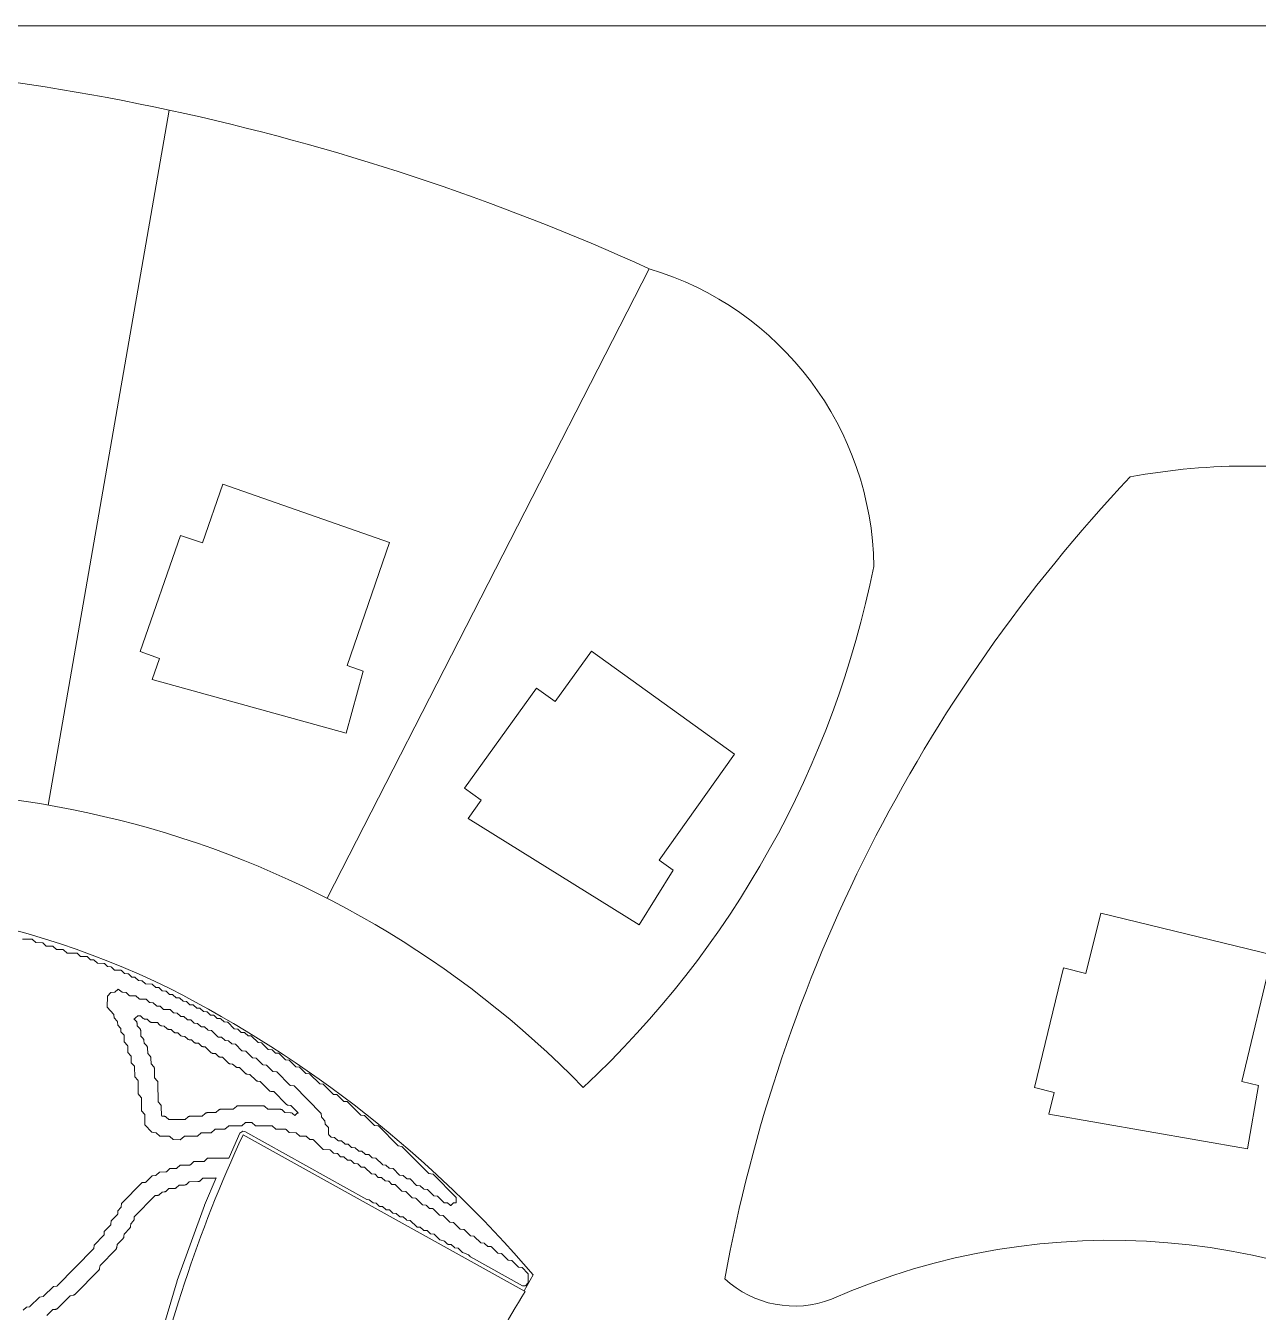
# Model space of a CAD drawing. Header units: inches. Extents: x 36 to 190, y -75 to 56.
# Drawn here: x 43.89 to 53.45, y -0.09 to 9.9 of the extents above; entities that cross this region are included whole.
import ezdxf

# ---------------------------------------------------------------- set-up
doc = ezdxf.new("R2010")
doc.units = ezdxf.units.IN
doc.layers.add('01_ORIGINAL_CAD', color=7, linetype='CONTINUOUS', lineweight=20)
doc.layers.add('02_APPROVED_PDF_OUTLINES', color=7, linetype='CONTINUOUS', lineweight=15)

# ---------------------------------------------------------------- blocks, each defined once
blk = doc.blocks.new('04_NAUTILUS')
at = {"layer": '01_ORIGINAL_CAD'}
blk.add_line((36.2477, 55.9005), (71.4416, 55.9005), dxfattribs=at)
for points in [[(44.9996, 55.2455), (44.0596, 49.8505)], [(48.7261, 54.0134), (46.2247, 49.1263)]]:
    blk.add_lwpolyline(points, dxfattribs=at)
for points in [[(46.3813, 50.9329), (46.7085, 51.8894), (45.4154, 52.3404), (45.2565, 51.885), (45.0875, 51.9439), (44.7728, 51.0414), (44.9232, 50.989), (44.8656, 50.8238), (46.3737, 50.4089), (46.5059, 50.8894)], [(48.8038, 49.4216), (49.3887, 50.2461), (48.2765, 51.0453), (47.9951, 50.6536), (47.8497, 50.758), (47.292, 49.9818), (47.4214, 49.8888), (47.3193, 49.7468), (48.648, 48.9213), (48.9109, 49.3446)], [(53.3269, 47.7036), (53.561, 48.687), (52.2306, 49.0121), (52.1161, 48.5435), (51.9423, 48.586), (51.7154, 47.6575), (51.8701, 47.6197), (51.8286, 47.4498), (53.3696, 47.1813), (53.4551, 47.6723)]]:
    blk.add_lwpolyline(points, close=True, dxfattribs=at)
for points in [[(44.2832, 37.0838, 0.090917), (40.9305, 45.9685, -0.652582), (40.9305, 49.0108, -0.158741), (45.0035, 48.4251, -0.098355), (47.824, 46.2028), (47.7547, 46.078)], [(47.0869, 44.6297, -0.062406), (47.763, 46.0735), (45.5722, 47.2899, 0.058367), (44.8008, 44.9442, 0.058367)], [(50.1404, 46.0145, -0.546754), (57.6505, 41.0455, 0.171391), (58.1845, 40.3509, 0.171391)]]:
    blk.add_lwpolyline(points, format="xyb", dxfattribs=at)
for centre, radius, start, end in [((41.1392, 37.3172), 18.3391, 65.56223, 90.13436), ((48.0257, 51.6725), 2.4435, 0.71674, 73.34183), ((53.3727, 47.5347), 4.9478, 78.60042, 100.64987), ((61.4362, 43.9511), 12.3264, 136.74777, 169.61544), ((43.0343, 53.1962), 7.5832, 313.08154, 348.64374), ((42.751, 42.3398), 7.6238, 44.22889, 105.60472), ((49.8525, 46.7549), 0.7944, 227.09806, 291.24648)]:
    blk.add_arc(centre, radius, start, end, dxfattribs=at)
at = {"layer": '02_APPROVED_PDF_OUTLINES'}
for points in [[(43.8607, 48.8083), (43.9347, 48.808), (43.9353, 48.808), (43.9359, 48.8079), (43.9364, 48.8078), (43.9369, 48.8076), (43.9375, 48.8074), (43.938, 48.8071), (43.9384, 48.8068), (43.9388, 48.8064), (43.9642, 48.7823), (44.0145, 48.7813), (44.0151, 48.7812), (44.0156, 48.7811), (44.0162, 48.781), (44.0167, 48.7808), (44.0172, 48.7806), (44.0177, 48.7803), (44.0181, 48.78), (44.0185, 48.7796), (44.0439, 48.7556), (44.0942, 48.7545), (44.0948, 48.7544), (44.0953, 48.7544), (44.0958, 48.7542), (44.0964, 48.754), (44.0969, 48.7538), (44.0973, 48.7535), (44.0978, 48.7532), (44.0982, 48.7528), (44.1236, 48.7288), (44.1739, 48.7277), (44.1745, 48.7277), (44.1751, 48.7276), (44.1757, 48.7274), (44.1762, 48.7272), (44.1768, 48.7269), (44.1773, 48.7266), (44.1778, 48.7262), (44.206, 48.7012), (44.28, 48.7009), (44.2806, 48.7009), (44.2811, 48.7008), (44.2817, 48.7007), (44.2822, 48.7005), (44.2827, 48.7003), (44.2832, 48.7), (44.2837, 48.6997), (44.2841, 48.6993), (44.3095, 48.6752), (44.3598, 48.6742), (44.3604, 48.6741), (44.3609, 48.674), (44.3615, 48.6739), (44.362, 48.6737), (44.3625, 48.6734), (44.363, 48.6731), (44.3635, 48.6728), (44.3639, 48.6724), (44.3868, 48.6497), (44.4134, 48.6473), (44.4139, 48.6473), (44.4145, 48.6471), (44.415, 48.6469), (44.4155, 48.6467), (44.416, 48.6464), (44.4165, 48.6461), (44.4169, 48.6457), (44.4423, 48.6216), (44.4926, 48.6206), (44.4932, 48.6205), (44.4938, 48.6204), (44.4943, 48.6203), (44.4948, 48.6201), (44.4954, 48.6199), (44.4959, 48.6196), (44.4963, 48.6192), (44.4967, 48.6188), (44.5197, 48.5961), (44.5462, 48.5938), (44.5467, 48.5937), (44.5473, 48.5935), (44.5478, 48.5934), (44.5484, 48.5931), (44.5489, 48.5928), (44.5493, 48.5925), (44.5498, 48.5921), (44.5752, 48.5681), (44.6255, 48.567), (44.626, 48.567), (44.6266, 48.5669), (44.6271, 48.5667), (44.6277, 48.5665), (44.6282, 48.5663), (44.6287, 48.566), (44.6291, 48.5656), (44.6296, 48.5653), (44.6525, 48.5425), (44.679, 48.5402), (44.6796, 48.5401), (44.6801, 48.54), (44.6807, 48.5398), (44.6812, 48.5395), (44.6817, 48.5393), (44.6822, 48.5389), (44.6826, 48.5386), (44.708, 48.5144), (44.7319, 48.5134), (44.7325, 48.5133), (44.7331, 48.5132), (44.7337, 48.513), (44.7342, 48.5128), (44.7348, 48.5125), (44.7353, 48.5122), (44.7357, 48.5118), (44.7612, 48.4876), (44.785, 48.4866), (44.7856, 48.4865), (44.7862, 48.4864), (44.7868, 48.4862), (44.7874, 48.486), (44.7879, 48.4857), (44.7884, 48.4854), (44.7889, 48.485), (44.8143, 48.4609), (44.8646, 48.4598), (44.8651, 48.4598), (44.8657, 48.4597), (44.8662, 48.4596), (44.8667, 48.4594), (44.8672, 48.4591), (44.8677, 48.4589), (44.8681, 48.4585), (44.8686, 48.4582), (44.894, 48.4341), (44.9178, 48.433), (44.9184, 48.433), (44.9189, 48.4329), (44.9195, 48.4327), (44.92, 48.4325), (44.9205, 48.4323), (44.9209, 48.432), (44.9214, 48.4317), (44.9218, 48.4313), (44.9447, 48.4085), (44.9712, 48.4062), (44.9718, 48.4061), (44.9724, 48.406), (44.9729, 48.4058), (44.9734, 48.4056), (44.9739, 48.4053), (44.9744, 48.405), (44.9748, 48.4046), (45.0003, 48.3805), (45.0241, 48.3794), (45.0247, 48.3794), (45.0253, 48.3792), (45.0259, 48.3791), (45.0265, 48.3788), (45.027, 48.3785), (45.0275, 48.3782), (45.028, 48.3778), (45.0534, 48.3537), (45.0773, 48.3526), (45.0779, 48.3526), (45.0785, 48.3524), (45.079, 48.3523), (45.0796, 48.352), (45.0802, 48.3517), (45.0807, 48.3514), (45.0811, 48.351), (45.1066, 48.3269), (45.1304, 48.3258), (45.131, 48.3258), (45.1316, 48.3256), (45.1322, 48.3255), (45.1328, 48.3252), (45.1333, 48.3249), (45.1338, 48.3246), (45.1343, 48.3242), (45.1597, 48.3001), (45.1835, 48.299), (45.1841, 48.299), (45.1847, 48.2988), (45.1853, 48.2987), (45.1859, 48.2984), (45.1864, 48.2981), (45.1869, 48.2978), (45.1874, 48.2974), (45.2128, 48.2733), (45.2367, 48.2722), (45.2373, 48.2722), (45.2379, 48.272), (45.2385, 48.2719), (45.239, 48.2716), (45.2396, 48.2713), (45.2401, 48.271), (45.2405, 48.2706), (45.266, 48.2465), (45.2898, 48.2454), (45.2904, 48.2454), (45.291, 48.2452), (45.2916, 48.2451), (45.2922, 48.2448), (45.2927, 48.2445), (45.2932, 48.2442), (45.2937, 48.2438), (45.3191, 48.2197), (45.343, 48.2186), (45.3436, 48.2186), (45.3442, 48.2184), (45.3447, 48.2183), (45.3453, 48.218), (45.3458, 48.2177), (45.3464, 48.2174), (45.3468, 48.217), (45.3723, 48.1929), (45.3961, 48.1918), (45.3967, 48.1918), (45.3973, 48.1916), (45.3979, 48.1915), (45.3985, 48.1912), (45.399, 48.1909), (45.3995, 48.1906), (45.4, 48.1902), (45.4254, 48.1661), (45.4492, 48.165), (45.4498, 48.165), (45.4503, 48.1649), (45.4509, 48.1647), (45.4514, 48.1645), (45.4519, 48.1643), (45.4524, 48.164), (45.4528, 48.1636), (45.4532, 48.1633), (45.5027, 48.1137), (45.5292, 48.1114), (45.5298, 48.1113), (45.5304, 48.1112), (45.5309, 48.111), (45.5314, 48.1107), (45.5319, 48.1105), (45.5324, 48.1101), (45.5328, 48.1098), (45.5583, 48.0856), (45.5821, 48.0846), (45.5827, 48.0845), (45.5833, 48.0844), (45.5839, 48.0842), (45.5845, 48.084), (45.585, 48.0837), (45.5855, 48.0834), (45.586, 48.083), (45.6114, 48.0588), (45.6352, 48.0578), (45.6358, 48.0577), (45.6363, 48.0576), (45.6369, 48.0575), (45.6374, 48.0573), (45.6379, 48.057), (45.6384, 48.0567), (45.6388, 48.0564), (45.6392, 48.056), (45.6888, 48.0065), (45.7152, 48.0042), (45.7158, 48.0041), (45.7164, 48.0039), (45.717, 48.0037), (45.7175, 48.0035), (45.718, 48.0032), (45.7185, 48.0028), (45.719, 48.0024), (45.7685, 47.9529), (45.795, 47.9505), (45.7956, 47.9505), (45.7961, 47.9503), (45.7967, 47.9501), (45.7972, 47.9499), (45.7977, 47.9496), (45.7981, 47.9493), (45.7986, 47.9489), (45.824, 47.9248), (45.8479, 47.9238), (45.8484, 47.9237), (45.849, 47.9236), (45.8495, 47.9234), (45.85, 47.9232), (45.8505, 47.923), (45.851, 47.9227), (45.8514, 47.9224), (45.8518, 47.922), (45.9014, 47.8725), (45.9279, 47.8701), (45.9285, 47.87), (45.929, 47.8699), (45.9296, 47.8697), (45.9301, 47.8694), (45.9307, 47.8691), (45.9311, 47.8688), (45.9316, 47.8684), (45.9811, 47.8188), (46.0076, 47.8165), (46.0082, 47.8164), (46.0088, 47.8163), (46.0093, 47.8161), (46.0099, 47.8158), (46.0104, 47.8155), (46.0109, 47.8152), (46.0113, 47.8148), (46.0608, 47.7652), (46.0873, 47.7629), (46.0879, 47.7628), (46.0885, 47.7626), (46.0891, 47.7625), (46.0896, 47.7622), (46.0901, 47.7619), (46.0906, 47.7615), (46.091, 47.7611), (46.1672, 47.6848), (46.1937, 47.6824), (46.1943, 47.6823), (46.1948, 47.6822), (46.1954, 47.682), (46.1959, 47.6818), (46.1965, 47.6815), (46.1969, 47.6811), (46.1974, 47.6807), (46.2735, 47.6043), (46.3, 47.602), (46.3006, 47.6019), (46.3011, 47.6018), (46.3017, 47.6016), (46.3022, 47.6013), (46.3027, 47.601), (46.3032, 47.6007), (46.3037, 47.6003), (46.3557, 47.5494), (46.3795, 47.5484), (46.38, 47.5483), (46.3806, 47.5482), (46.3811, 47.5481), (46.3816, 47.5479), (46.3821, 47.5476), (46.3826, 47.5473), (46.383, 47.547), (46.3834, 47.5466), (46.4862, 47.4435), (46.5127, 47.4411), (46.5132, 47.441), (46.5138, 47.4409), (46.5144, 47.4407), (46.5149, 47.4404), (46.5154, 47.4401), (46.5159, 47.4398), (46.5164, 47.4394), (46.5925, 47.363), (46.619, 47.3607), (46.6196, 47.3606), (46.6202, 47.3604), (46.6207, 47.3602), (46.6213, 47.36), (46.6218, 47.3597), (46.6223, 47.3593), (46.6227, 47.3589), (46.7765, 47.2039), (46.8054, 47.1997), (46.806, 47.1996), (46.8065, 47.1995), (46.807, 47.1993), (46.8075, 47.199), (46.808, 47.1987), (46.8084, 47.1984), (46.8088, 47.198), (47.0158, 46.9893), (47.0447, 46.9852), (47.0453, 46.9851), (47.0458, 46.9849), (47.0463, 46.9847), (47.0468, 46.9845), (47.0473, 46.9842), (47.0477, 46.9839), (47.0481, 46.9835), (47.2256, 46.8046), (47.226, 46.8041), (47.2263, 46.8036), (47.2266, 46.8031), (47.2268, 46.8026), (47.227, 46.8021), (47.2272, 46.8015), (47.2273, 46.8009), (47.2273, 46.8003), (47.2274, 46.7678), (47.2273, 46.7672), (47.2272, 46.7666), (47.2271, 46.7661), (47.2269, 46.7655), (47.2266, 46.7649), (47.2263, 46.7644), (47.226, 46.764), (47.2255, 46.7635), (47.2251, 46.7631), (47.2246, 46.7628), (47.2241, 46.7625), (47.2235, 46.7622), (47.223, 46.762), (47.2224, 46.7619), (47.2218, 46.7618), (47.2066, 46.7608), (47.1874, 46.7429), (47.187, 46.7425), (47.1865, 46.7422), (47.1859, 46.7419), (47.1854, 46.7417), (47.1848, 46.7415), (47.1842, 46.7414), (47.1836, 46.7413), (47.183, 46.7413), (47.1824, 46.7414), (47.1818, 46.7415), (47.1813, 46.7416), (47.1807, 46.7419), (47.1802, 46.7422), (47.1797, 46.7425), (47.1792, 46.7429), (47.1601, 46.7607), (47.1362, 46.7618), (47.1356, 46.7618), (47.1351, 46.7619), (47.1346, 46.7621), (47.134, 46.7623), (47.1335, 46.7625), (47.1331, 46.7628), (47.1326, 46.7631), (47.1322, 46.7635), (47.0827, 46.8131), (47.0562, 46.8154), (47.0556, 46.8155), (47.055, 46.8156), (47.0545, 46.8158), (47.0539, 46.8161), (47.0534, 46.8164), (47.0529, 46.8167), (47.0525, 46.8171), (47.003, 46.8667), (46.9765, 46.869), (46.9759, 46.8691), (46.9753, 46.8692), (46.9748, 46.8694), (46.9743, 46.8697), (46.9738, 46.8699), (46.9733, 46.8703), (46.9729, 46.8706), (46.9474, 46.8948), (46.9236, 46.8958), (46.923, 46.8959), (46.9225, 46.896), (46.922, 46.8961), (46.9214, 46.8963), (46.9209, 46.8966), (46.9205, 46.8968), (46.92, 46.8972), (46.9196, 46.8976), (46.8701, 46.9471), (46.8436, 46.9494), (46.843, 46.9495), (46.8425, 46.9497), (46.8419, 46.9498), (46.8414, 46.9501), (46.8409, 46.9504), (46.8404, 46.9507), (46.84, 46.9511), (46.8145, 46.9752), (46.7907, 46.9762), (46.7902, 46.9763), (46.7896, 46.9764), (46.7891, 46.9765), (46.7886, 46.9767), (46.7881, 46.977), (46.7876, 46.9773), (46.7871, 46.9776), (46.7867, 46.978), (46.7372, 47.0275), (46.7107, 47.0299), (46.7101, 47.0299), (46.7096, 47.0301), (46.709, 47.0303), (46.7085, 47.0305), (46.708, 47.0308), (46.7075, 47.0311), (46.7071, 47.0315), (46.6817, 47.0556), (46.6578, 47.0566), (46.6573, 47.0567), (46.6567, 47.0568), (46.6562, 47.057), (46.6557, 47.0572), (46.6552, 47.0574), (46.6547, 47.0577), (46.6543, 47.058), (46.6539, 47.0584), (46.6043, 47.1079), (46.5778, 47.1103), (46.5773, 47.1104), (46.5767, 47.1105), (46.5762, 47.1107), (46.5756, 47.1109), (46.5751, 47.1112), (46.5747, 47.1115), (46.5742, 47.1119), (46.5488, 47.136), (46.525, 47.1371), (46.5244, 47.1371), (46.5238, 47.1372), (46.5232, 47.1374), (46.5226, 47.1377), (46.5221, 47.138), (46.5216, 47.1383), (46.5211, 47.1387), (46.4956, 47.1628), (46.4718, 47.1639), (46.4712, 47.1639), (46.4706, 47.164), (46.47, 47.1642), (46.4695, 47.1645), (46.4689, 47.1648), (46.4684, 47.1651), (46.468, 47.1655), (46.4425, 47.1896), (46.4187, 47.1907), (46.4181, 47.1907), (46.4175, 47.1908), (46.4169, 47.191), (46.4163, 47.1913), (46.4158, 47.1916), (46.4153, 47.1919), (46.4148, 47.1923), (46.3894, 47.2164), (46.3655, 47.2175), (46.3649, 47.2175), (46.3643, 47.2176), (46.3637, 47.2178), (46.3632, 47.2181), (46.3626, 47.2184), (46.3621, 47.2187), (46.3617, 47.2191), (46.3362, 47.2432), (46.3124, 47.2443), (46.3118, 47.2443), (46.3112, 47.2444), (46.3106, 47.2446), (46.31, 47.2449), (46.3095, 47.2452), (46.309, 47.2455), (46.3085, 47.2459), (46.2831, 47.27), (46.2593, 47.2711), (46.2587, 47.2711), (46.2582, 47.2712), (46.2576, 47.2714), (46.2571, 47.2716), (46.2566, 47.2718), (46.2561, 47.2721), (46.2557, 47.2725), (46.2553, 47.2728), (46.2374, 47.2908), (46.237, 47.2913), (46.2367, 47.2917), (46.2364, 47.2922), (46.2362, 47.2927), (46.236, 47.2933), (46.2358, 47.2938), (46.2357, 47.2944), (46.2357, 47.2949), (46.2345, 47.3459), (46.2106, 47.3715), (46.2102, 47.3719), (46.2099, 47.3724), (46.2096, 47.373), (46.2093, 47.3735), (46.2092, 47.3741), (46.209, 47.3747), (46.209, 47.3753), (46.2079, 47.3995), (46.1839, 47.4251), (46.1836, 47.4256), (46.1833, 47.426), (46.183, 47.4265), (46.1827, 47.427), (46.1826, 47.4276), (46.1824, 47.4281), (46.1824, 47.4287), (46.18, 47.4555), (45.9683, 47.6693), (45.9394, 47.6735), (45.9388, 47.6736), (45.9383, 47.6737), (45.9378, 47.6739), (45.9373, 47.6742), (45.9368, 47.6745), (45.9364, 47.6748), (45.936, 47.6752), (45.8333, 47.7784), (45.8068, 47.7807), (45.8062, 47.7808), (45.8056, 47.7809), (45.805, 47.7811), (45.8045, 47.7814), (45.804, 47.7817), (45.8035, 47.782), (45.8031, 47.7824), (45.7535, 47.832), (45.727, 47.8343), (45.7264, 47.8344), (45.7259, 47.8346), (45.7253, 47.8348), (45.7248, 47.835), (45.7242, 47.8353), (45.7238, 47.8357), (45.7233, 47.8361), (45.6738, 47.8856), (45.6473, 47.888), (45.6467, 47.888), (45.6461, 47.8882), (45.6456, 47.8884), (45.645, 47.8886), (45.6445, 47.8889), (45.644, 47.8893), (45.6436, 47.8897), (45.5941, 47.9392), (45.5676, 47.9416), (45.567, 47.9417), (45.5664, 47.9418), (45.5658, 47.942), (45.5653, 47.9422), (45.5648, 47.9425), (45.5643, 47.9429), (45.5639, 47.9433), (45.5143, 47.9928), (45.4878, 47.9952), (45.4873, 47.9953), (45.4867, 47.9954), (45.4862, 47.9956), (45.4856, 47.9958), (45.4851, 47.9961), (45.4847, 47.9964), (45.4842, 47.9968), (45.4588, 48.0209), (45.435, 48.022), (45.4344, 48.022), (45.4338, 48.0222), (45.4332, 48.0223), (45.4326, 48.0226), (45.4321, 48.0229), (45.4316, 48.0232), (45.4311, 48.0236), (45.4056, 48.0477), (45.3818, 48.0488), (45.3813, 48.0488), (45.3807, 48.0489), (45.3802, 48.0491), (45.3797, 48.0493), (45.3792, 48.0495), (45.3787, 48.0498), (45.3783, 48.0502), (45.3778, 48.0505), (45.3283, 48.1001), (45.3018, 48.1024), (45.3013, 48.1025), (45.3007, 48.1026), (45.3001, 48.1028), (45.2996, 48.103), (45.2991, 48.1033), (45.2987, 48.1037), (45.2982, 48.104), (45.2728, 48.1282), (45.2489, 48.1292), (45.2483, 48.1293), (45.2477, 48.1294), (45.2472, 48.1296), (45.2466, 48.1298), (45.2461, 48.1301), (45.2455, 48.1304), (45.2451, 48.1308), (45.2196, 48.155), (45.1958, 48.156), (45.1952, 48.1561), (45.1946, 48.1562), (45.194, 48.1564), (45.1934, 48.1566), (45.1929, 48.1569), (45.1924, 48.1572), (45.1919, 48.1576), (45.1665, 48.1818), (45.1427, 48.1828), (45.1421, 48.1829), (45.1415, 48.183), (45.1409, 48.1832), (45.1403, 48.1834), (45.1398, 48.1837), (45.1393, 48.184), (45.1388, 48.1844), (45.1134, 48.2086), (45.0895, 48.2096), (45.0889, 48.2097), (45.0883, 48.2098), (45.0877, 48.21), (45.0872, 48.2102), (45.0866, 48.2105), (45.0861, 48.2108), (45.0857, 48.2112), (45.0602, 48.2354), (45.0364, 48.2364), (45.0358, 48.2365), (45.0352, 48.2366), (45.0346, 48.2368), (45.034, 48.237), (45.0335, 48.2373), (45.033, 48.2376), (45.0325, 48.238), (45.0071, 48.2621), (44.9568, 48.2632), (44.9563, 48.2632), (44.9557, 48.2633), (44.9552, 48.2634), (44.9546, 48.2636), (44.9541, 48.2639), (44.9536, 48.2642), (44.9532, 48.2645), (44.9527, 48.2649), (44.9298, 48.2876), (44.9033, 48.29), (44.9027, 48.2901), (44.9022, 48.2902), (44.9016, 48.2904), (44.9011, 48.2906), (44.9006, 48.2909), (44.9001, 48.2912), (44.8997, 48.2916), (44.8742, 48.3157), (44.8504, 48.3168), (44.8498, 48.3168), (44.8492, 48.317), (44.8486, 48.3171), (44.8481, 48.3174), (44.8475, 48.3177), (44.847, 48.318), (44.8466, 48.3184), (44.8212, 48.3425), (44.7709, 48.3436), (44.7703, 48.3436), (44.7697, 48.3437), (44.7691, 48.3439), (44.7685, 48.3441), (44.768, 48.3444), (44.7675, 48.3447), (44.767, 48.3451), (44.7388, 48.3701), (44.6913, 48.3703), (44.6907, 48.3704), (44.6901, 48.3704), (44.6896, 48.3706), (44.689, 48.3708), (44.6885, 48.371), (44.688, 48.3713), (44.6875, 48.3717), (44.6871, 48.3721), (44.6642, 48.3948), (44.6376, 48.3972), (44.6371, 48.3972), (44.6366, 48.3974), (44.636, 48.3975), (44.6355, 48.3977), (44.6351, 48.398), (44.6346, 48.3983), (44.6027, 48.4219), (44.5766, 48.3986), (44.5761, 48.3982), (44.5755, 48.3979), (44.575, 48.3976), (44.5744, 48.3974), (44.5737, 48.3972), (44.5731, 48.3971), (44.5466, 48.3947), (44.5192, 48.367), (44.5173, 48.2801), (44.5686, 48.2249), (44.5689, 48.2245), (44.5693, 48.224), (44.5696, 48.2235), (44.5698, 48.2229), (44.57, 48.2223), (44.5701, 48.2217), (44.5702, 48.2211), (44.5712, 48.197), (44.5952, 48.1713), (44.5956, 48.1709), (44.5959, 48.1704), (44.5962, 48.1699), (44.5964, 48.1694), (44.5966, 48.1688), (44.5967, 48.1683), (44.5968, 48.1677), (44.5991, 48.1409), (44.6218, 48.1177), (44.6222, 48.1173), (44.6225, 48.1168), (44.6228, 48.1162), (44.6231, 48.1156), (44.6233, 48.115), (44.6234, 48.1144), (44.6234, 48.1138), (44.6245, 48.0896), (44.6485, 48.064), (44.6488, 48.0635), (44.6492, 48.0631), (44.6494, 48.0626), (44.6497, 48.0621), (44.6499, 48.0616), (44.65, 48.061), (44.6501, 48.0605), (44.6501, 48.0599), (44.6505, 48.0117), (44.6753, 47.9833), (44.6757, 47.9829), (44.676, 47.9824), (44.6763, 47.9818), (44.6765, 47.9813), (44.6767, 47.9807), (44.6768, 47.9801), (44.6768, 47.9795), (44.678, 47.9286), (44.7019, 47.903), (44.7023, 47.9025), (44.7026, 47.902), (44.7029, 47.9014), (44.7032, 47.9009), (44.7033, 47.9003), (44.7034, 47.8996), (44.7035, 47.899), (44.7047, 47.8481), (44.7286, 47.8225), (44.729, 47.822), (44.7293, 47.8215), (44.7296, 47.8209), (44.7299, 47.8203), (44.73, 47.8197), (44.7302, 47.8191), (44.7302, 47.8185), (44.7314, 47.7407), (44.7553, 47.7151), (44.7557, 47.7147), (44.756, 47.7142), (44.7563, 47.7138), (44.7565, 47.7133), (44.7567, 47.7127), (44.7568, 47.7122), (44.7569, 47.7116), (44.7569, 47.7111), (44.7574, 47.6092), (44.7823, 47.5808), (44.7826, 47.5803), (44.783, 47.5798), (44.7832, 47.5793), (44.7835, 47.5787), (44.7836, 47.5781), (44.7837, 47.5775), (44.7837, 47.5769), (44.7842, 47.475), (44.8091, 47.4466), (44.8094, 47.4461), (44.8098, 47.4456), (44.81, 47.4451), (44.8103, 47.4445), (44.8104, 47.4439), (44.8105, 47.4433), (44.8105, 47.4427), (44.811, 47.3678), (44.8652, 47.3098), (44.894, 47.3057), (44.8946, 47.3055), (44.8952, 47.3054), (44.8957, 47.3052), (44.8962, 47.3049), (44.8967, 47.3046), (44.8972, 47.3042), (44.9254, 47.2792), (44.9994, 47.279), (45, 47.2789), (45.0005, 47.2788), (45.0011, 47.2787), (45.0016, 47.2785), (45.0021, 47.2783), (45.0026, 47.278), (45.0031, 47.2777), (45.0035, 47.2773), (45.0289, 47.2533), (45.0832, 47.2522), (45.1143, 47.2777), (45.1148, 47.278), (45.1153, 47.2783), (45.1158, 47.2786), (45.1164, 47.2788), (45.1169, 47.2789), (45.1175, 47.279), (45.1181, 47.279), (45.2187, 47.2794), (45.2468, 47.3045), (45.2473, 47.3049), (45.2478, 47.3052), (45.2483, 47.3055), (45.2489, 47.3057), (45.2495, 47.3059), (45.2501, 47.306), (45.2507, 47.306), (45.3248, 47.3063), (45.3529, 47.3314), (45.3534, 47.3318), (45.3539, 47.3321), (45.3545, 47.3324), (45.355, 47.3326), (45.3556, 47.3328), (45.3563, 47.3329), (45.3569, 47.3329), (45.4309, 47.3332), (45.459, 47.3583), (45.4595, 47.3587), (45.46, 47.359), (45.4606, 47.3593), (45.4612, 47.3595), (45.4618, 47.3597), (45.4624, 47.3598), (45.463, 47.3598), (45.5636, 47.3602), (45.5917, 47.3852), (45.5922, 47.3856), (45.5927, 47.386), (45.5933, 47.3863), (45.5939, 47.3865), (45.5945, 47.3866), (45.5951, 47.3867), (45.5957, 47.3868), (45.6363, 47.3868), (45.6369, 47.3868), (45.6375, 47.3867), (45.6381, 47.3865), (45.6387, 47.3863), (45.6392, 47.386), (45.6398, 47.3857), (45.6402, 47.3853), (45.6685, 47.3603), (45.7956, 47.3601), (45.7962, 47.36), (45.7968, 47.3599), (45.7974, 47.3598), (45.798, 47.3596), (45.7986, 47.3593), (45.7991, 47.359), (45.7996, 47.3586), (45.8278, 47.3335), (45.9018, 47.3333), (45.9024, 47.3333), (45.903, 47.3332), (45.9035, 47.3331), (45.904, 47.3329), (45.9046, 47.3327), (45.905, 47.3324), (45.9055, 47.332), (45.9059, 47.3317), (45.9313, 47.3076), (45.9816, 47.3065), (45.9822, 47.3065), (45.9828, 47.3064), (45.9834, 47.3062), (45.984, 47.306), (45.9845, 47.3057), (45.985, 47.3054), (45.9855, 47.305), (46.0137, 47.28), (46.0612, 47.2798), (46.0618, 47.2797), (46.0623, 47.2796), (46.0629, 47.2795), (46.0634, 47.2793), (46.0639, 47.2791), (46.0644, 47.2788), (46.0649, 47.2785), (46.0653, 47.2781), (46.0908, 47.254), (46.1146, 47.2529), (46.1151, 47.2529), (46.1157, 47.2528), (46.1162, 47.2526), (46.1167, 47.2524), (46.1172, 47.2522), (46.1177, 47.2519), (46.1182, 47.2516), (46.1186, 47.2512), (46.1946, 47.1749), (46.2475, 47.1725), (46.2481, 47.1725), (46.2487, 47.1723), (46.2493, 47.1721), (46.2499, 47.1719), (46.2504, 47.1716), (46.2509, 47.1712), (46.2514, 47.1708), (46.2743, 47.1481), (46.3009, 47.1457), (46.3014, 47.1456), (46.302, 47.1455), (46.3025, 47.1453), (46.3031, 47.1451), (46.3036, 47.1448), (46.304, 47.1445), (46.3045, 47.1441), (46.3299, 47.12), (46.3537, 47.1189), (46.3543, 47.1189), (46.3549, 47.1188), (46.3555, 47.1186), (46.3561, 47.1183), (46.3566, 47.118), (46.3571, 47.1177), (46.3576, 47.1173), (46.383, 47.0932), (46.4069, 47.0921), (46.4075, 47.0921), (46.4081, 47.092), (46.4087, 47.0918), (46.4092, 47.0915), (46.4098, 47.0912), (46.4103, 47.0909), (46.4107, 47.0905), (46.4362, 47.0664), (46.46, 47.0653), (46.4606, 47.0653), (46.4612, 47.0652), (46.4618, 47.065), (46.4624, 47.0647), (46.4629, 47.0644), (46.4634, 47.0641), (46.4639, 47.0637), (46.4893, 47.0396), (46.5132, 47.0385), (46.5138, 47.0385), (46.5144, 47.0383), (46.515, 47.0382), (46.5156, 47.0379), (46.5161, 47.0376), (46.5166, 47.0372), (46.5171, 47.0368), (46.5691, 46.9859), (46.5929, 46.9849), (46.5935, 46.9848), (46.5941, 46.9847), (46.5947, 46.9845), (46.5952, 46.9843), (46.5958, 46.984), (46.5963, 46.9837), (46.5968, 46.9833), (46.6222, 46.9591), (46.646, 46.9581), (46.6466, 46.958), (46.6472, 46.9579), (46.6478, 46.9577), (46.6484, 46.9575), (46.6489, 46.9572), (46.6494, 46.9569), (46.6499, 46.9565), (46.6753, 46.9323), (46.6992, 46.9313), (46.6998, 46.9312), (46.7004, 46.9311), (46.701, 46.9309), (46.7015, 46.9307), (46.7021, 46.9304), (46.7026, 46.9301), (46.703, 46.9297), (46.7285, 46.9055), (46.7523, 46.9045), (46.7529, 46.9045), (46.7534, 46.9044), (46.7539, 46.9042), (46.7545, 46.904), (46.755, 46.9038), (46.7554, 46.9035), (46.7559, 46.9031), (46.7563, 46.9028), (46.8058, 46.8532), (46.8323, 46.8509), (46.8329, 46.8508), (46.8335, 46.8506), (46.834, 46.8504), (46.8346, 46.8502), (46.8351, 46.8499), (46.8356, 46.8495), (46.836, 46.8491), (46.8855, 46.7996), (46.912, 46.7972), (46.9126, 46.7972), (46.9132, 46.797), (46.9138, 46.7968), (46.9143, 46.7966), (46.9148, 46.7963), (46.9153, 46.7959), (46.9158, 46.7955), (46.9653, 46.746), (46.9918, 46.7436), (46.9923, 46.7436), (46.9929, 46.7434), (46.9934, 46.7432), (46.994, 46.743), (46.9945, 46.7427), (46.9949, 46.7424), (46.9954, 46.742), (47.0208, 46.7179), (47.0446, 46.7168), (47.0452, 46.7168), (47.0458, 46.7167), (47.0463, 46.7165), (47.0468, 46.7163), (47.0473, 46.7161), (47.0478, 46.7158), (47.0482, 46.7155), (47.0486, 46.7151), (47.0982, 46.6656), (47.1247, 46.6632), (47.1252, 46.6631), (47.1258, 46.663), (47.1264, 46.6628), (47.1269, 46.6625), (47.1274, 46.6622), (47.1279, 46.6619), (47.1284, 46.6615), (47.1779, 46.6119), (47.2044, 46.6096), (47.205, 46.6095), (47.2056, 46.6094), (47.2061, 46.6092), (47.2067, 46.6089), (47.2072, 46.6086), (47.2077, 46.6083), (47.2081, 46.6079), (47.2576, 46.5583), (47.2841, 46.556), (47.2847, 46.5559), (47.2853, 46.5557), (47.2859, 46.5555), (47.2864, 46.5553), (47.2869, 46.555), (47.2874, 46.5546), (47.2878, 46.5542), (47.3374, 46.5047), (47.3639, 46.5023), (47.3644, 46.5023), (47.365, 46.5021), (47.3656, 46.5019), (47.3661, 46.5017), (47.3666, 46.5014), (47.3671, 46.501), (47.3676, 46.5006), (47.4171, 46.4511), (47.4436, 46.4487), (47.4442, 46.4486), (47.4447, 46.4485), (47.4453, 46.4483), (47.4458, 46.4481), (47.4463, 46.4478), (47.4468, 46.4475), (47.4472, 46.4471), (47.4726, 46.423), (47.4965, 46.4219), (47.497, 46.4219), (47.4976, 46.4218), (47.4981, 46.4216), (47.4986, 46.4214), (47.4991, 46.4212), (47.4996, 46.4209), (47.5, 46.4206), (47.5004, 46.4202), (47.55, 46.3707), (47.5765, 46.3683), (47.5771, 46.3682), (47.5776, 46.3681), (47.5782, 46.3679), (47.5787, 46.3676), (47.5793, 46.3673), (47.5797, 46.367), (47.5802, 46.3666), (47.6297, 46.317), (47.6562, 46.3147), (47.6568, 46.3146), (47.6574, 46.3145), (47.6579, 46.3143), (47.6585, 46.314), (47.659, 46.3137), (47.6595, 46.3134), (47.6599, 46.313), (47.7094, 46.2634), (47.7359, 46.2611), (47.7365, 46.261), (47.7371, 46.2608), (47.7377, 46.2606), (47.7382, 46.2604), (47.7387, 46.2601), (47.7392, 46.2597), (47.7397, 46.2593), (47.7841, 46.2145), (47.7845, 46.2141), (47.7849, 46.2136), (47.7852, 46.2131), (47.7854, 46.2126), (47.7856, 46.212), (47.7857, 46.2114), (47.7858, 46.2109), (47.7859, 46.2103), (47.786, 46.1421), (47.786, 46.1415), (47.7859, 46.1409), (47.7857, 46.1404), (47.7855, 46.1398), (47.7853, 46.1393), (47.785, 46.1388), (47.7846, 46.1383), (47.7843, 46.1379), (47.7665, 46.1199), (47.7661, 46.1195), (47.7656, 46.1191), (47.7651, 46.1188), (47.7645, 46.1185), (47.764, 46.1183), (47.7634, 46.1182), (47.7628, 46.1181), (47.7622, 46.1181), (47.7439, 46.1181), (47.7433, 46.1181), (47.7427, 46.1182), (47.7421, 46.1183), (47.7416, 46.1185), (47.741, 46.1188), (47.3368, 46.3433), (47.3363, 46.3436), (47.3359, 46.3439), (47.3355, 46.3442), (47.3218, 46.3576), (47.2783, 46.3758), (47.2777, 46.376), (47.2772, 46.3763), (47.2768, 46.3767), (47.2763, 46.3771), (47.2427, 46.4106), (47.2162, 46.4129), (47.2157, 46.413), (47.2151, 46.4131), (47.2146, 46.4133), (47.214, 46.4136), (47.2135, 46.4138), (47.2131, 46.4142), (47.2126, 46.4145), (47.1872, 46.4387), (47.1644, 46.4397), (47.1638, 46.4398), (47.1632, 46.4399), (47.1626, 46.4401), (47.162, 46.4403), (47.1615, 46.4406), (47.161, 46.441), (47.1605, 46.4414), (47.1361, 46.4646), (47.1017, 46.474), (47.1011, 46.4742), (47.1005, 46.4745), (47.1, 46.4748), (47.0995, 46.4751), (47.099, 46.4756), (47.0567, 46.5178), (47.0302, 46.5201), (47.0296, 46.5202), (47.0291, 46.5204), (47.0285, 46.5205), (47.028, 46.5208), (47.0275, 46.5211), (47.0271, 46.5214), (47.0266, 46.5218), (47.0012, 46.5459), (46.9773, 46.5469), (46.9767, 46.547), (46.9761, 46.5471), (46.9755, 46.5473), (46.975, 46.5475), (46.9744, 46.5478), (46.9739, 46.5482), (46.9735, 46.5486), (46.948, 46.5727), (46.9242, 46.5737), (46.9236, 46.5738), (46.9231, 46.5739), (46.9226, 46.574), (46.922, 46.5742), (46.9215, 46.5745), (46.9211, 46.5748), (46.9206, 46.5751), (46.9202, 46.5755), (46.8707, 46.625), (46.8442, 46.6274), (46.8436, 46.6274), (46.8431, 46.6276), (46.8425, 46.6278), (46.842, 46.628), (46.8415, 46.6283), (46.841, 46.6286), (46.8406, 46.629), (46.8152, 46.6531), (46.7913, 46.6541), (46.7907, 46.6542), (46.7901, 46.6543), (46.7895, 46.6545), (46.789, 46.6547), (46.7884, 46.655), (46.7879, 46.6554), (46.7875, 46.6558), (46.762, 46.6799), (46.7382, 46.6809), (46.7376, 46.681), (46.737, 46.6811), (46.7364, 46.6813), (46.7358, 46.6815), (46.7353, 46.6818), (46.7348, 46.6822), (46.7343, 46.6826), (46.7089, 46.7067), (46.685, 46.7077), (46.6844, 46.7078), (46.6838, 46.7079), (46.6833, 46.7081), (46.6827, 46.7083), (46.6822, 46.7086), (46.6816, 46.709), (46.6812, 46.7094), (46.6557, 46.7335), (46.6334, 46.7346), (46.6328, 46.7346), (46.6322, 46.7347), (46.6316, 46.7349), (46.631, 46.7351), (46.6305, 46.7354), (46.63, 46.7358), (46.6295, 46.7362), (46.605, 46.7591), (46.5847, 46.7614), (46.5841, 46.7615), (46.5836, 46.7616), (46.5831, 46.7618), (46.5826, 46.762), (46.5821, 46.7623), (46.5817, 46.7626), (46.5521, 46.7859), (46.5362, 46.7882), (46.5357, 46.7883), (46.5352, 46.7885), (46.5347, 46.7887), (46.5342, 46.7889), (45.5871, 47.3148), (45.5705, 47.3184), (45.5463, 47.3027), (45.4648, 47.1131), (45.4645, 47.1125), (45.4642, 47.112), (45.4639, 47.1116), (45.4635, 47.1111), (45.4631, 47.1108), (45.4626, 47.1104), (45.4621, 47.1101), (45.4616, 47.1099), (45.461, 47.1097), (45.4605, 47.1095), (45.4599, 47.1095), (45.4593, 47.1094), (45.2973, 47.109), (45.2692, 47.084), (45.2687, 47.0836), (45.2682, 47.0832), (45.2677, 47.083), (45.2671, 47.0827), (45.2665, 47.0826), (45.2659, 47.0825), (45.2652, 47.0824), (45.1912, 47.0821), (45.1631, 47.057), (45.1626, 47.0567), (45.1621, 47.0563), (45.1615, 47.056), (45.161, 47.0558), (45.1604, 47.0557), (45.1597, 47.0556), (45.1591, 47.0555), (45.0851, 47.0552), (45.057, 47.0301), (45.0565, 47.0297), (45.056, 47.0294), (45.0554, 47.0291), (45.0549, 47.0289), (45.0543, 47.0287), (45.0537, 47.0286), (45.0531, 47.0286), (45.0028, 47.0275), (44.9775, 47.0034), (44.9771, 47.003), (44.9767, 47.0027), (44.9762, 47.0024), (44.9757, 47.0022), (44.9752, 47.002), (44.9746, 47.0018), (44.9741, 47.0017), (44.9735, 47.0017), (44.9232, 47.0006), (44.8979, 46.9765), (44.8975, 46.9761), (44.897, 46.9757), (44.8965, 46.9755), (44.896, 46.9752), (44.8955, 46.975), (44.8949, 46.9749), (44.8943, 46.9748), (44.8679, 46.9724), (44.8185, 46.9228), (44.8181, 46.9224), (44.8176, 46.9221), (44.8171, 46.9218), (44.8166, 46.9215), (44.816, 46.9213), (44.8154, 46.9212), (44.8148, 46.9211), (44.7883, 46.9187), (44.6283, 46.7565), (44.6261, 46.7297), (44.626, 46.7291), (44.6259, 46.7286), (44.6257, 46.728), (44.6255, 46.7275), (44.6252, 46.727), (44.6249, 46.7265), (44.6245, 46.7261), (44.6006, 46.7004), (44.5996, 46.6762), (44.5996, 46.6756), (44.5995, 46.675), (44.5993, 46.6744), (44.599, 46.6738), (44.5987, 46.6733), (44.5984, 46.6728), (44.5979, 46.6723), (44.549, 46.6222), (44.5467, 46.5954), (44.5466, 46.5948), (44.5465, 46.5943), (44.5463, 46.5937), (44.5461, 46.5932), (44.5458, 46.5927), (44.5454, 46.5922), (44.545, 46.5918), (44.4948, 46.5392), (44.4938, 46.5151), (44.4937, 46.5145), (44.4936, 46.5139), (44.4934, 46.5133), (44.4931, 46.5127), (44.4928, 46.5121), (44.4925, 46.5116), (44.4921, 46.5112), (44.4166, 46.4342), (44.4143, 46.4074), (44.4142, 46.4069), (44.4141, 46.4063), (44.4139, 46.4057), (44.4137, 46.4052), (44.4134, 46.4047), (44.413, 46.4042), (44.4126, 46.4037), (44.1299, 46.1171), (44.1295, 46.1167), (44.129, 46.1164), (44.1285, 46.1161), (44.1279, 46.1158), (44.1274, 46.1156), (44.1268, 46.1155), (44.1262, 46.1154), (44.0997, 46.113), (44.0239, 46.0365), (44.0235, 46.0361), (44.023, 46.0358), (44.0226, 46.0355), (44.0221, 46.0353), (44.0216, 46.0351), (44.021, 46.0349), (44.0205, 46.0348), (43.9915, 46.0306), (43.9179, 45.9559), (43.9175, 45.9555), (43.917, 45.9552), (43.9165, 45.9549), (43.916, 45.9547), (43.9155, 45.9545), (43.915, 45.9543), (43.9144, 45.9542), (43.9139, 45.9541), (43.8901, 45.9531), (43.8647, 45.9289)], [(44.0494, 45.8867), (44.0965, 45.933), (44.1163, 45.9348), (44.1197, 45.9354), (44.1231, 45.9364), (44.1263, 45.9379), (44.1292, 45.9398), (44.1318, 45.9421), (44.2298, 46.041), (44.2524, 46.0443), (44.2556, 46.045), (44.2586, 46.0461), (44.2615, 46.0475), (44.2642, 46.0493), (44.2666, 46.0515), (44.4521, 46.2395), (44.4542, 46.2419), (44.456, 46.2446), (44.4574, 46.2475), (44.4584, 46.2505), (44.4591, 46.2537), (44.4622, 46.2767), (44.5845, 46.4007), (44.5866, 46.4031), (44.5884, 46.4058), (44.5898, 46.4086), (44.5908, 46.4117), (44.5915, 46.4148), (44.5947, 46.438), (44.6409, 46.4863), (44.6429, 46.4886), (44.6445, 46.4911), (44.6459, 46.4938), (44.6469, 46.4967), (44.6475, 46.4996), (44.6478, 46.5026), (44.6485, 46.5194), (44.6923, 46.5641), (44.6945, 46.5667), (44.6964, 46.5697), (44.6978, 46.5728), (44.6988, 46.5761), (44.6993, 46.5795), (44.701, 46.5999), (44.7205, 46.6209), (44.7228, 46.6236), (44.7246, 46.6267), (44.7259, 46.6299), (44.7268, 46.6334), (44.7272, 46.6369), (44.7279, 46.6536), (44.8909, 46.8189), (44.9072, 46.8196), (44.9108, 46.8201), (44.9142, 46.821), (44.9175, 46.8224), (44.9206, 46.8242), (44.9233, 46.8265), (44.9435, 46.8458), (44.9602, 46.8465), (44.9638, 46.8469), (44.9673, 46.8478), (44.9705, 46.8493), (44.9736, 46.8511), (44.9764, 46.8534), (44.9962, 46.8723), (45.036, 46.8725), (45.039, 46.8727), (45.042, 46.8733), (45.0448, 46.8742), (45.0476, 46.8754), (45.0501, 46.877), (45.0525, 46.8789), (45.0754, 46.8993), (45.1189, 46.9003), (45.1219, 46.9006), (45.1249, 46.9012), (45.1278, 46.9022), (45.1306, 46.9035), (45.1332, 46.9052), (45.1355, 46.9072), (45.1553, 46.926), (45.2217, 46.9263), (45.2247, 46.9265), (45.2277, 46.9271), (45.2305, 46.928), (45.2333, 46.9292), (45.2358, 46.9308), (45.2382, 46.9327), (45.2609, 46.9529), (45.3543, 46.9533), (45.3573, 46.9535), (45.3603, 46.954), (45.3632, 46.9549), (45.3633, 46.955), (45.2723, 46.7429), (45.2718, 46.7415), (45.061, 46.158), (45.0605, 46.1567), (44.8845, 45.5639)]]:
    blk.add_lwpolyline(points, dxfattribs=at)
blk.add_lwpolyline([(44.7254, 48.1903), (44.7267, 48.1906), (44.7298, 48.1916), (44.7327, 48.193), (44.7355, 48.1949), (44.7379, 48.197), (44.755, 48.214), (44.7753, 48.214), (44.7951, 48.1952), (44.7978, 48.193), (44.8009, 48.1911), (44.8042, 48.1897), (44.8076, 48.1888), (44.8112, 48.1884), (44.8279, 48.1877), (44.8482, 48.1684), (44.8506, 48.1665), (44.8532, 48.1648), (44.8559, 48.1635), (44.8588, 48.1625), (44.8618, 48.1618), (44.8649, 48.1616), (44.9075, 48.1607), (44.9249, 48.1434), (44.9275, 48.1412), (44.9304, 48.1393), (44.9336, 48.1378), (44.9369, 48.1368), (44.9403, 48.1363), (44.9603, 48.1345), (44.9811, 48.1149), (44.9838, 48.1126), (44.9869, 48.1107), (44.9902, 48.1093), (44.9936, 48.1084), (44.9972, 48.108), (45.0139, 48.1073), (45.0342, 48.0881), (45.037, 48.0858), (45.04, 48.0839), (45.0433, 48.0825), (45.0468, 48.0816), (45.0503, 48.0812), (45.0667, 48.0805), (45.0843, 48.063), (45.0869, 48.0608), (45.0898, 48.0589), (45.093, 48.0574), (45.0963, 48.0564), (45.0997, 48.0559), (45.1197, 48.0541), (45.1405, 48.0345), (45.1432, 48.0322), (45.1463, 48.0303), (45.1496, 48.0289), (45.153, 48.028), (45.1566, 48.0276), (45.173, 48.0269), (45.1906, 48.0094), (45.1932, 48.0072), (45.1961, 48.0053), (45.1993, 48.0038), (45.2026, 48.0028), (45.206, 48.0023), (45.226, 48.0005), (45.2468, 47.9809), (45.2495, 47.9786), (45.2526, 47.9767), (45.2559, 47.9753), (45.2593, 47.9744), (45.2629, 47.974), (45.2792, 47.9733), (45.3234, 47.9291), (45.326, 47.9268), (45.3289, 47.9249), (45.3321, 47.9234), (45.3354, 47.9224), (45.3389, 47.9219), (45.3589, 47.9201), (45.3796, 47.9004), (45.3824, 47.8982), (45.3854, 47.8963), (45.3887, 47.8949), (45.3922, 47.894), (45.3957, 47.8936), (45.4121, 47.8929), (45.4563, 47.8487), (45.4589, 47.8464), (45.4618, 47.8445), (45.465, 47.843), (45.4683, 47.842), (45.4717, 47.8415), (45.4917, 47.8397), (45.5125, 47.82), (45.5153, 47.8177), (45.5183, 47.8159), (45.5216, 47.8145), (45.5251, 47.8136), (45.5286, 47.8132), (45.545, 47.8125), (45.5891, 47.7683), (45.5918, 47.766), (45.5947, 47.7641), (45.5979, 47.7626), (45.6012, 47.7616), (45.6046, 47.761), (45.6244, 47.7593), (45.6717, 47.713), (45.674, 47.711), (45.6765, 47.7094), (45.6792, 47.708), (45.6821, 47.7069), (45.6851, 47.7063), (45.6881, 47.7059), (45.7044, 47.7052), (45.7752, 47.6342), (45.7778, 47.6319), (45.7807, 47.63), (45.7839, 47.6285), (45.7872, 47.6275), (45.7907, 47.627), (45.8103, 47.6252), (45.9081, 47.527), (45.9107, 47.5247), (45.9137, 47.5228), (45.9168, 47.5213), (45.9202, 47.5203), (45.9236, 47.5197), (45.9432, 47.518), (46.0003, 47.4604), (45.9998, 47.4603), (45.9967, 47.4589), (45.9937, 47.4571), (45.991, 47.4549), (45.9743, 47.4389), (45.9574, 47.4549), (45.9551, 47.4568), (45.9525, 47.4585), (45.9497, 47.4598), (45.9468, 47.4608), (45.9438, 47.4615), (45.9407, 47.4617), (45.8978, 47.4626), (45.8777, 47.4816), (45.8753, 47.4836), (45.8727, 47.4853), (45.8699, 47.4867), (45.8669, 47.4877), (45.8639, 47.4883), (45.8608, 47.4885), (45.7644, 47.4895), (45.7415, 47.5098), (45.7391, 47.5117), (45.7366, 47.5132), (45.7338, 47.5145), (45.7309, 47.5154), (45.728, 47.5159), (45.7249, 47.5161), (45.5362, 47.5162), (45.5328, 47.516), (45.5294, 47.5153), (45.5262, 47.5142), (45.5231, 47.5126), (45.5203, 47.5106), (45.4944, 47.4893), (45.4005, 47.489), (45.3974, 47.4888), (45.3945, 47.4883), (45.3916, 47.4874), (45.3889, 47.4861), (45.3863, 47.4845), (45.3839, 47.4827), (45.3612, 47.4624), (45.2943, 47.4621), (45.2913, 47.4619), (45.2883, 47.4613), (45.2855, 47.4604), (45.2827, 47.4592), (45.2802, 47.4576), (45.2778, 47.4558), (45.255, 47.4355), (45.1617, 47.4351), (45.1586, 47.435), (45.1557, 47.4344), (45.1528, 47.4335), (45.1501, 47.4322), (45.1475, 47.4307), (45.1451, 47.4288), (45.1224, 47.4086), (44.9952, 47.4085), (44.9753, 47.4273), (44.9726, 47.4295), (44.9695, 47.4314), (44.9662, 47.4328), (44.9628, 47.4337), (44.9592, 47.4341), (44.9429, 47.4348), (44.939, 47.4387), (44.9379, 47.5087), (44.9377, 47.5118), (44.9371, 47.5148), (44.9361, 47.5177), (44.9348, 47.5204), (44.9331, 47.523), (44.9312, 47.5254), (44.9124, 47.5455), (44.9119, 47.6935), (44.9116, 47.6971), (44.9108, 47.7005), (44.9096, 47.7039), (44.9078, 47.707), (44.9057, 47.7099), (44.8855, 47.7329), (44.8851, 47.8009), (44.8848, 47.8044), (44.8841, 47.8079), (44.8828, 47.8112), (44.8811, 47.8144), (44.8789, 47.8172), (44.8586, 47.8405), (44.8576, 47.8846), (44.8573, 47.8876), (44.8567, 47.8906), (44.8557, 47.8935), (44.8544, 47.8962), (44.8528, 47.8988), (44.8509, 47.9011), (44.8319, 47.9214), (44.8309, 47.9651), (44.8306, 47.9681), (44.83, 47.9711), (44.829, 47.974), (44.8277, 47.9767), (44.8261, 47.9793), (44.8242, 47.9816), (44.8046, 48.0026), (44.8028, 48.023), (44.8022, 48.0263), (44.8012, 48.0296), (44.7998, 48.0327), (44.798, 48.0356), (44.7958, 48.0382), (44.7785, 48.0559), (44.7775, 48.0993), (44.7773, 48.1023), (44.7767, 48.1053), (44.7757, 48.1081), (44.7744, 48.1109), (44.7727, 48.1134), (44.7708, 48.1158), (44.7512, 48.1367), (44.7494, 48.1571), (44.7489, 48.1605), (44.7479, 48.1638), (44.7465, 48.1669), (44.7446, 48.1698), (44.7424, 48.1724), (44.7254, 48.1898)], close=True, dxfattribs=at)

msp = doc.modelspace()

# ---------------------------------------------------------------- block references
msp.add_blockref('04_NAUTILUS', (0, -46))

doc.saveas('drawing.dxf')
